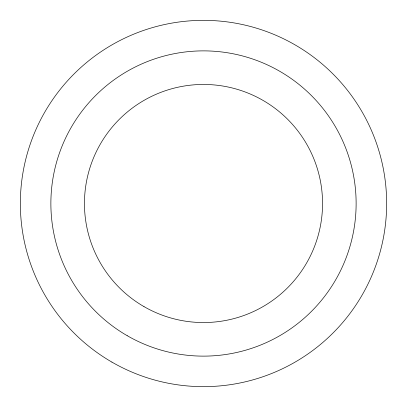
<?xml version="1.0" encoding="UTF-8"?>
<svg xmlns="http://www.w3.org/2000/svg" width="407" height="407" viewBox="0 0 407 407"><rect width="100%" height="100%" fill="white"/><g stroke="black" fill="none" stroke-linecap="round" stroke-linejoin="round"><path stroke-width="0.61" d="M127.188 335.678A152.625 152.625 0 0 0 356.125 203.5A152.625 152.625 0 0 0 127.188 71.322A152.625 152.625 0 0 0 127.188 335.678M111.925 362.113A183.15 183.15 0 0 0 386.65 203.5A183.15 183.15 0 0 0 111.925 44.887A183.15 183.15 0 0 0 111.925 362.113M143.976 306.598A119.048 119.048 0 0 0 322.548 203.5A119.048 119.048 0 0 0 143.976 100.402A119.048 119.048 0 0 0 143.976 306.598"/></g></svg>
